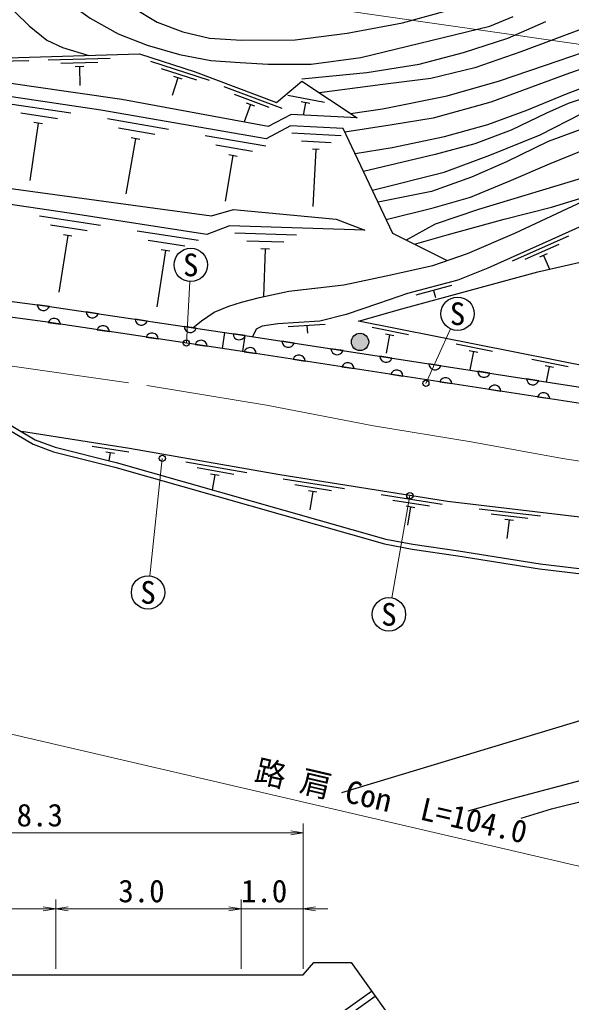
# Model space of a CAD drawing. Units: millimetres at full size, sheet at 1:1000, with parts at other scales. Extents: x 40000 to 680000, y 20000 to 380000.
# Drawn here: x 462462 to 507042, y 239838 to 319291 of the extents above; entities that cross this region are included whole.
import ezdxf
from ezdxf.enums import TextEntityAlignment as Align

# ---------------------------------------------------------------- set-up
doc = ezdxf.new("R2010")
doc.units = ezdxf.units.MM
doc.header["$LTSCALE"] = 1000
doc.linetypes.add('CHAIN', pattern=[18.5, 12, -1.5, 3.5, -1.5])
for name, color, linetype, lineweight in [('M-BGD', 7, 'Continuous', 25), ('M-BGD-EXST', 7, 'Continuous', 25), ('M-BMK', 2, 'CHAIN', 13), ('M-STR-HTXT', 7, 'Continuous', 13)]:
    doc.layers.add(name, color=color, linetype=linetype, lineweight=lineweight)
doc.styles.add('ＭＳ ゴシック', font='')
doc.styles.get('ＭＳ ゴシック').set_extended_font_data('MS Gothic')

# ---------------------------------------------------------------- blocks, each defined once
blk = doc.blocks.new('open_arrow')
at = {"color": 0, "linetype": 'Continuous', "lineweight": -2}
blk.add_lwpolyline([(7.5, 1.25), (0, 0), (7.5, -1.25)], dxfattribs=at)

msp = doc.modelspace()

# ---------------------------------------------------------------- hatches: boundary and pattern name
at = {"layer": 'M-BGD'}
msp.add_hatch(color=256, dxfattribs=at).paths.add_polyline_path([(490081, 292544), (490108, 292549), (490135, 292555), (490162, 292562), (490188, 292570), (490214, 292580), (490239, 292590), (490264, 292601), (490289, 292613), (490313, 292626), (490337, 292641), (490360, 292656), (490382, 292672), (490404, 292688), (490425, 292706), (490445, 292724), (490465, 292744), (490484, 292764), (490502, 292784), (490519, 292806), (490536, 292828), (490551, 292851), (490566, 292874), (490579, 292898), (490592, 292922), (490604, 292947), (490615, 292972), (490624, 292998), (490633, 293024), (490641, 293050), (490648, 293077), (490653, 293104), (490658, 293131), (490661, 293158), (490664, 293186), (490665, 293213), (490665, 293241), (490665, 293268), (490663, 293295), (490660, 293323), (490656, 293350), (490651, 293377), (490645, 293404), (490637, 293430), (490629, 293456), (490620, 293482), (490610, 293508), (490598, 293533), (490586, 293558), (490573, 293582), (490559, 293605), (490544, 293628), (490528, 293651), (490511, 293672), (490494, 293694), (490475, 293714), (490456, 293734), (490436, 293752), (490415, 293771), (490394, 293788), (490372, 293804), (490349, 293820), (490326, 293834), (490302, 293848), (490277, 293861), (490253, 293872), (490227, 293883), (490202, 293893), (490176, 293902), (490149, 293909), (490123, 293916), (490096, 293922), (490069, 293926), (490041, 293930), (490014, 293932), (489986, 293934), (489959, 293934), (489932, 293933), (489904, 293931), (489877, 293928), (489850, 293924), (489823, 293919), (489796, 293913), (489769, 293906), (489743, 293898), (489717, 293889), (489692, 293878), (489667, 293867), (489642, 293855), (489618, 293842), (489594, 293827), (489571, 293812), (489549, 293797), (489527, 293780), (489506, 293762), (489486, 293744), (489466, 293724), (489447, 293704), (489429, 293684), (489412, 293662), (489395, 293640), (489380, 293618), (489365, 293594), (489352, 293570), (489339, 293546), (489327, 293521), (489316, 293496), (489307, 293470), (489298, 293444), (489290, 293418), (489283, 293391), (489278, 293364), (489273, 293337), (489270, 293310), (489267, 293283), (489266, 293255), (489265, 293228), (489266, 293200), (489268, 293173), (489271, 293145), (489275, 293118), (489280, 293091), (489286, 293064), (489294, 293038), (489302, 293012), (489311, 292986), (489321, 292960), (489332, 292935), (489345, 292911), (489358, 292886), (489372, 292863), (489387, 292840), (489403, 292817), (489420, 292796), (489437, 292775), (489456, 292754), (489475, 292735), (489495, 292716), (489516, 292698), (489537, 292680), (489559, 292664), (489582, 292648), (489605, 292634), (489629, 292620), (489653, 292607), (489678, 292596), (489704, 292585), (489729, 292575), (489755, 292566), (489782, 292559), (489808, 292552), (489835, 292546), (489862, 292542), (489890, 292538), (489917, 292536), (489944, 292534), (489972, 292534), (489999, 292535), (490027, 292537), (490054, 292540)])

# ---------------------------------------------------------------- linework, layer by layer
for p, q in [((463203, 315949), (458204, 315842)), ((469765, 316155), (464767, 316004)), ((468774, 315825), (465776, 315734)), ((467634, 315490), (466934, 315469)), ((467284, 315479), (467329, 313980)), ((477814, 314376), (473057, 315915)), ((476770, 314399), (473916, 315322)), ((475584, 314467), (474918, 314682)), ((475251, 314575), (474789, 313148)), ((483679, 312105), (478999, 313864)), ((482637, 312176), (479829, 313232)), ((487085, 312584), (484139, 313154)), ((466608, 311731), (461662, 312465)), ((481128, 312423), (480600, 311019)), ((481455, 312300), (480800, 312546)), ((485899, 312508), (485211, 312641)), ((485555, 312574), (485362, 311576)), ((465531, 311284), (462563, 311725)), ((463959, 310911), (463272, 306285)), ((464305, 310860), (463613, 310963)), ((474484, 310420), (469558, 311277)), ((473396, 310000), (470441, 310514)), ((482366, 309049), (477440, 309906)), ((488450, 309900), (484455, 310100)), ((471816, 309666), (471042, 305221)), ((472161, 309606), (471471, 309726)), ((481278, 308629), (478322, 309143)), ((487621, 309340), (485224, 309461)), ((479697, 308295), (479057, 304612)), ((480042, 308235), (479353, 308355)), ((486672, 308787), (486113, 308816)), ((486393, 308801), (486161, 304184)), ((468995, 302650), (464054, 303414)), ((467916, 302210), (464951, 302668)), ((476902, 301429), (471960, 302192)), ((484836, 301858), (479839, 302017)), ((466342, 301846), (465631, 297251)), ((466687, 301793), (465996, 301900)), ((475822, 300988), (472857, 301447)), ((483818, 301290), (480819, 301385)), ((506818, 301795), (502253, 299756)), ((474248, 300625), (473544, 296068)), ((474594, 300571), (473902, 300678)), ((482649, 300727), (481950, 300749)), ((482300, 300738), (482177, 296896)), ((506028, 301114), (503289, 299890)), ((505100, 300370), (504461, 300085)), ((504781, 300228), (505279, 299112)), ((497361, 297794), (494466, 297009)), ((495914, 297402), (496071, 296823)), ((464861, 296111), (463879, 296242)), ((468816, 295517), (467837, 295664)), ((464773, 294809), (465753, 294663)), ((472772, 294926), (471793, 295072)), ((515312, 289838), (489831, 294921)), ((468729, 294218), (469709, 294071)), ((476729, 294334), (475749, 294481)), ((479006, 293994), (478815, 292710)), ((487162, 294654), (484169, 294444)), ((485665, 294549), (485708, 293950)), ((493890, 293805), (490948, 294392)), ((472685, 293626), (473665, 293480)), ((480685, 293743), (479705, 293889)), ((480649, 293748), (480458, 292464)), ((484639, 293138), (483659, 293288)), ((492704, 293736), (492017, 293873)), ((492360, 293804), (492067, 292333)), ((476641, 293035), (477621, 292888)), ((480597, 292443), (481577, 292297)), ((488592, 292530), (487613, 292681)), ((500665, 292454), (497723, 293041)), ((499479, 292384), (498792, 292521)), ((499135, 292453), (498842, 290982)), ((484551, 291838), (485530, 291688)), ((492546, 291922), (491566, 292073)), ((506787, 291232), (503845, 291819)), ((488505, 291230), (489484, 291080)), ((496499, 291315), (495520, 291465)), ((500453, 290707), (499474, 290858)), ((505600, 291163), (504914, 291300)), ((505257, 291232), (505013, 290006)), ((492458, 290623), (493438, 290472)), ((496412, 290015), (497391, 289865)), ((504406, 290099), (503427, 290250)), ((500365, 289407), (501345, 289257)), ((504319, 288800), (505298, 288649)), ((471295, 284322), (468331, 284786)), ((470113, 284203), (469421, 284312)), ((469767, 284258), (469670, 283640)), ((480806, 282648), (475882, 283515)), ((479769, 282526), (476815, 283046)), ((478585, 282430), (477895, 282551)), ((478240, 282490), (478028, 281283)), ((488704, 281346), (483767, 282133)), ((487670, 281207), (484707, 281679)), ((486487, 281092), (485796, 281202)), ((486141, 281147), (485905, 279666)), ((496605, 280088), (491667, 280875)), ((495570, 279949), (492607, 280421)), ((494387, 279834), (493696, 279944)), ((494042, 279889), (493806, 278408)), ((504561, 279140), (499595, 279722)), ((503532, 278958), (500553, 279307)), ((502355, 278794), (501660, 278876)), ((502008, 278835), (501833, 277345)), ((487888, 238577), (490905, 240731)), ((488179, 238170), (491195, 240325))]:
    msp.add_line(p, q, dxfattribs=at)
for points in [[(458448, 323785), (460999, 320993), (463237, 318786), (464645, 317630), (465920, 317044), (468046, 316403)], [(463610, 323167), (465628, 321256), (468150, 319424), (470422, 318145), (472771, 317217), (475365, 316475), (477902, 315984), (480291, 315832), (482542, 315680), (486019, 315694), (490037, 316233), (500448, 318763), (502353, 319550)], [(469765, 321784), (471595, 320264), (473573, 319090), (475650, 318312), (477793, 317804), (480389, 317631), (484734, 317655), (488940, 318199), (493394, 319040), (497029, 320041)], [(485277, 314502), (490513, 315008), (494741, 315690), (498319, 316632), (501901, 317785), (504990, 319129)], [(508289, 318692), (502965, 316686), (499244, 315383), (495680, 314544), (491808, 314036), (486703, 313364)], [(517605, 318432), (512304, 316814), (506887, 314977), (500533, 312623), (495879, 311331), (492575, 310788), (488749, 310189)], [(489187, 311704), (491775, 312091), (497009, 313139), (501247, 314339), (506049, 315993), (513594, 318564)], [(489568, 308457), (492575, 308953), (496790, 309850), (500285, 310801), (503443, 311972), (506652, 313304), (510111, 314625), (512395, 315454), (515867, 316530), (521034, 317998)], [(524057, 317699), (517408, 315918), (511978, 314256), (506779, 312500), (505038, 311726), (502178, 310364), (499241, 309263), (496027, 308391), (490244, 307025)], [(490967, 305496), (496776, 306964), (500447, 308323), (504517, 309970), (507880, 311712), (510776, 312854), (513351, 313644), (518957, 315127), (527567, 317440)], [(453698, 315305), (455144, 315880), (457136, 316119), (462372, 316232), (472141, 316527), (476652, 315067), (483221, 312597), (485269, 314322), (489722, 311347)], [(536131, 316910), (527455, 315970), (520939, 314413), (511259, 311686), (505167, 309438), (501804, 307805), (498982, 306558), (495755, 305389), (491428, 304521)], [(492082, 303138), (495884, 304085), (498900, 304935), (502214, 306303), (505278, 307628), (507988, 308732), (509957, 309338), (514149, 310858), (519526, 312575), (524768, 313942), (528312, 314775), (531645, 314942), (535983, 314812), (539286, 315144), (541834, 315609), (544163, 316274)], [(558205, 315542), (554693, 314831), (546177, 313307), (537876, 311993), (531964, 310901), (527013, 309897), (521806, 308219), (518196, 307007), (514826, 305703), (510122, 303613), (505464, 301519), (500289, 299207), (497864, 298241), (493806, 297141), (491462, 296343), (488838, 295440), (486711, 294923), (483337, 294686), (482062, 294509), (481584, 294256), (481273, 293655)], [(489722, 311347), (484390, 311627), (482552, 310660), (470729, 312823), (463409, 313874), (453698, 315305)], [(476442, 294377), (477154, 294927), (478177, 295631), (479362, 296118), (480386, 296449), (481852, 296823), (484207, 297349), (488651, 297861), (492072, 298587), (495858, 299427), (498656, 300390), (502478, 302026), (507991, 304614), (512261, 306635), (519643, 309390), (525508, 311297), (531801, 312144), (544243, 313491), (549284, 314214), (553582, 315378)], [(496979, 299813), (492620, 302000), (488606, 310492), (484361, 310706), (482370, 309657), (469020, 311980), (452199, 314477), (446123, 313599), (437239, 311791), (431801, 310466), (425159, 308127)], [(545028, 313604), (534149, 313442), (530198, 313139), (525165, 312401), (521417, 311526), (515881, 309631), (509749, 307113), (508458, 306626), (499550, 303941), (496038, 302752), (493684, 301466)], [(489831, 294921), (493355, 295910), (499076, 297467), (504336, 298894), (511653, 300585), (517853, 302041), (522143, 303288), (526163, 304771), (526190, 305239), (530956, 306336), (534661, 306911), (540100, 307603), (546084, 308440), (554270, 309499), (558339, 310116), (562715, 310553)], [(425159, 308127), (432214, 308282), (438983, 308230), (445924, 307713), (452760, 306887), (464123, 305320), (477964, 303426), (479744, 303935), (488034, 303167), (490353, 302283)], [(490353, 302283), (479413, 302630), (477574, 301932), (466456, 303650), (453288, 305574), (446974, 306096), (441990, 306553), (433745, 306956), (423863, 306881), (418554, 305286), (413589, 303207), (406179, 299381), (398173, 294470), (394342, 291886)], [(494355, 301129), (496995, 301880), (501608, 303154), (505450, 304127), (509758, 305450)], [(454107, 297540), (464706, 296132), (481373, 293640), (508650, 289447), (516378, 288785), (522099, 288558), (526621, 288885), (536448, 289267), (554083, 290302), (564171, 293128)], [(564258, 292090), (554316, 289015), (536511, 287970), (526693, 287589), (522120, 287258), (516297, 287490), (508496, 288158), (481178, 292357), (464524, 294846), (453944, 296252)], [(461052, 286917), (463725, 285318), (465323, 284739), (470263, 283491), (492046, 277297), (494243, 276882), (497931, 276340), (504525, 275285), (511968, 274401), (520949, 273253), (527217, 272307), (530967, 271470), (534687, 270773)], [(460923, 286528), (463552, 284955), (465205, 284356), (470159, 283104), (491954, 276908), (494176, 276487), (497870, 275944), (504470, 274888), (511919, 274004), (520894, 272857), (527143, 271913), (530887, 271078), (534613, 270380)], [(565512, 277079), (551086, 276551), (536173, 276618), (530039, 276748), (522326, 277680), (508636, 278964), (497029, 280324), (483477, 282483), (471324, 284621), (462611, 285984)], [(488484, 256817), (508118, 262742), (517064, 264428), (525247, 265799), (536024, 267168), (535755, 272554), (544632, 272938), (549773, 273410), (557754, 274604), (565606, 275944)], [(498707, 255336), (501967, 256238), (510106, 258390), (514957, 259397), (518709, 259888), (524293, 260483), (532391, 260832), (538214, 261156)], [(503000, 254743), (505440, 255480), (508371, 256218), (519635, 258884), (524066, 259602), (529499, 260401), (531631, 260799)], [(429062, 252424), (434996, 242053), (437696, 242053), (439046, 238253), (441696, 238253), (443046, 242053), (485371, 242053), (486246, 243053), (489246, 243053), (493746, 236753), (497966, 236753)]]:
    msp.add_lwpolyline(points, dxfattribs=at)
msp.add_circle((489965, 293234), 700, dxfattribs=at)
for centre, start, end in [((464383, 296273), 183.60249, 341.26068), ((468341, 295687), 182.66775, 340.32594), ((465249, 294639), 2.66775, 160.32594), ((472297, 295096), 182.66775, 340.32594), ((469205, 294048), 2.66775, 160.32594), ((476253, 294504), 182.66775, 340.32594), ((473161, 293456), 2.66775, 160.32594), ((477117, 292865), 2.66775, 160.32594), ((480209, 293913), 182.66775, 340.32594), ((484164, 293310), 182.43263, 340.09082), ((481073, 292273), 2.66775, 160.32594), ((488117, 292702), 182.43263, 340.09082), ((485026, 291666), 2.43263, 160.09082), ((492071, 292094), 182.43263, 340.09082), ((488980, 291058), 2.43263, 160.09082), ((492933, 290451), 2.43263, 160.09082), ((496024, 291487), 182.43263, 340.09082), ((499978, 290879), 182.43263, 340.09082), ((496887, 289843), 2.43263, 160.09082), ((503932, 290271), 182.43263, 340.09082), ((500840, 289235), 2.43263, 160.09082), ((504794, 288628), 2.43263, 160.09082)]:
    msp.add_arc(centre, 505, start, end, dxfattribs=at)
at = {"layer": 'M-BGD-EXST'}
for centre, radius in [((476287, 299460), 1350), ((497846, 295511), 1350), ((475936, 293140), 250), ((495288, 289885), 250), ((473986, 283817), 250), ((493992, 280808), 250), ((472837, 272981), 1350), ((492303, 271209), 1350)]:
    msp.add_circle(centre, radius, dxfattribs=at)
at = {"layer": 'M-BMK'}
msp.add_lwpolyline([(459385, 291638), (472928, 289677), (482407, 288126), (491055, 286463), (498942, 285168), (506317, 283808), (512186, 282909), (514776, 282660), (519442, 282018), (522912, 281758), (531502, 281170), (537774, 281015), (546259, 281015), (554179, 281226), (559360, 281558), (565099, 282016)], dxfattribs=at)
at = {"layer": 'M-STR-HTXT'}
for p, q in [((475936, 293140), (476212, 298112)), ((495288, 289885), (497287, 294282)), ((473986, 283817), (472979, 274323)), ((493992, 280808), (492537, 272539)), ((485371, 242553), (485371, 254291)), ((443871, 253541), (485371, 253541)), ((465371, 242553), (465371, 248157)), ((480371, 242553), (480371, 248157)), ((465371, 247407), (450371, 247407)), ((480371, 247407), (465371, 247407)), ((487371, 247407), (478371, 247407))]:
    msp.add_line(p, q, dxfattribs=at)
for points in [[(350284, 294650), (361658, 304984), (373588, 313062), (391981, 321678), (407987, 326119), (423466, 328195), (431307, 328311), (522797, 315127)], [(459915, 261942), (517266, 248617), (529777, 246725), (543195, 247552), (554315, 248736), (567624, 251803)]]:
    msp.add_lwpolyline(points, dxfattribs=at)

# ---------------------------------------------------------------- block references
at = {"layer": 'M-STR-HTXT', "xscale": 133, "yscale": 133, "rotation": 180}
for p in [(485371, 253541), (465371, 247407), (480371, 247407), (480371, 247407)]:
    msp.add_blockref('open_arrow', p, dxfattribs=at)
at = {"layer": 'M-STR-HTXT', "xscale": 133, "yscale": 133}
for p in [(465371, 247407), (485371, 247407)]:
    msp.add_blockref('open_arrow', p, dxfattribs=at)

# ---------------------------------------------------------------- texts
at = {"layer": 'M-BGD-EXST', "style": 'ＭＳ ゴシック'}
for p in [(476287, 299460), (497846, 295511), (472837, 272981), (492303, 271209)]:
    msp.add_text('S', height=1833, dxfattribs=at).set_placement(p, align=Align.MIDDLE_CENTER)
at = {"layer": 'M-STR-HTXT', "style": 'ＭＳ ゴシック'}
msp.add_text('路 肩 Con\u3000L=104.0', height=1833, rotation=346.921, dxfattribs=at).set_placement((492153, 254673), align=Align.BOTTOM_CENTER)
for s, p in [('8.3', (464085, 254979)), ('3.0', (472303, 248844)), ('1.0', (482214, 248844))]:
    msp.add_text(s, height=1833, dxfattribs=at).set_placement(p, align=Align.MIDDLE_CENTER)

doc.saveas('drawing.dxf')
